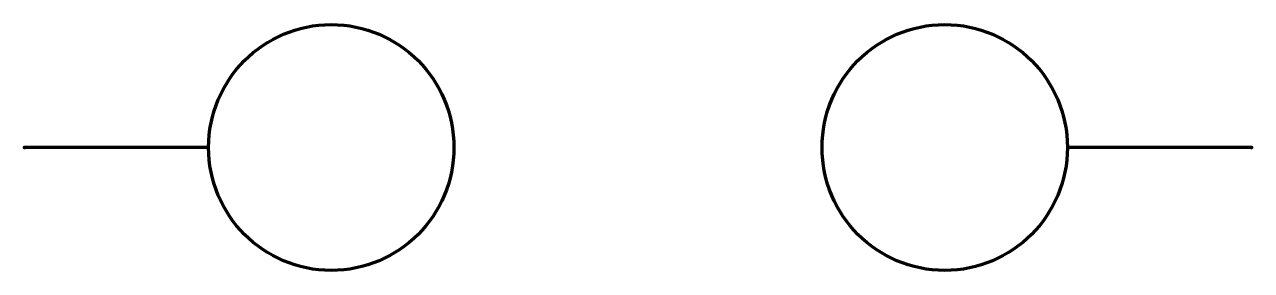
# Model space of a CAD drawing. Header units: millimetres. Extents: x 0 to 10, y -1 to 1.
import ezdxf

# ---------------------------------------------------------------- set-up
doc = ezdxf.new("R2010")
doc.units = ezdxf.units.MM
doc.layers.get('0').update_dxf_attribs({"linetype": 'CONTINUOUS', "lineweight": 0})

msp = doc.modelspace()

# ---------------------------------------------------------------- linework, layer by layer
at = {"color": 7, "linetype": 'CONTINUOUS', "lineweight": 70}
for p, q in [((1.5, 0), (0, 0)), ((10, 0), (8.5, 0))]:
    msp.add_line(p, q, dxfattribs=at)
for centre in [(2.5, 0), (7.5, 0)]:
    msp.add_circle(centre, 1, dxfattribs=at)
for p in [(0, 0), (10, 0)]:
    msp.add_point(p, dxfattribs=at)

doc.saveas('drawing.dxf')
